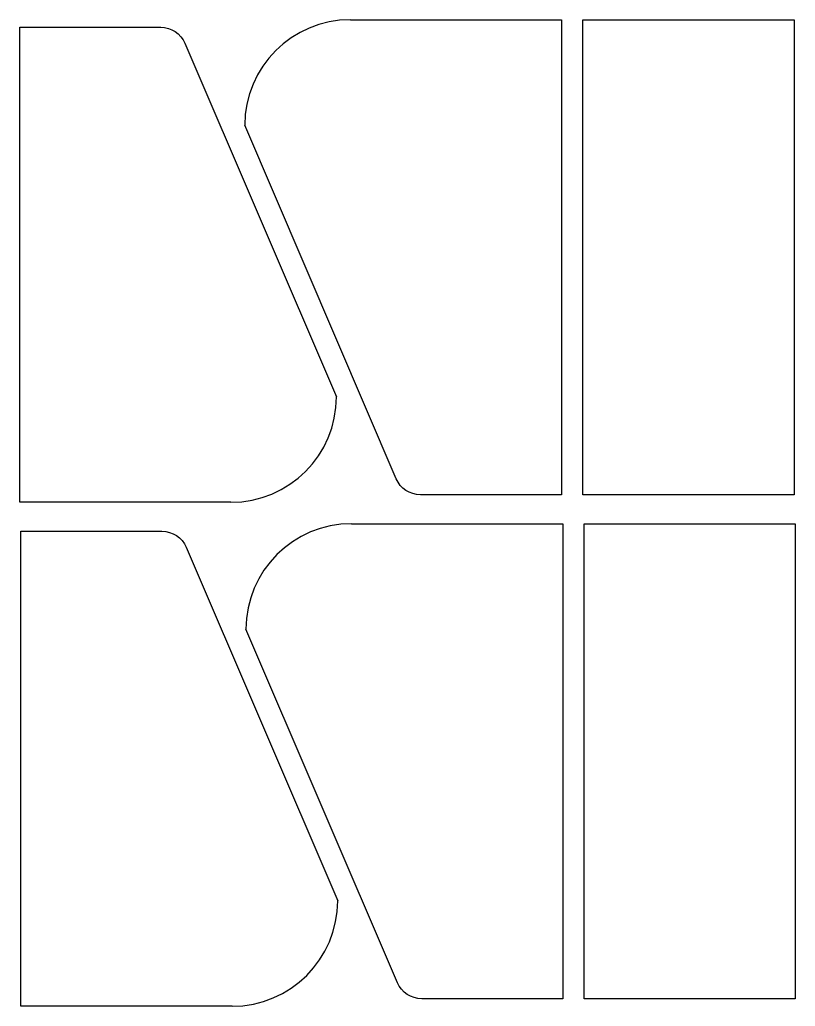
# Model space of a CAD drawing. Header units: inches. Extents: x 59.49 to 63.16, y -27.12 to -22.45.
import ezdxf

# ---------------------------------------------------------------- set-up
doc = ezdxf.new("R2010")
doc.units = ezdxf.units.IN
doc.header["$MEASUREMENT"] = 0

msp = doc.modelspace()

# ---------------------------------------------------------------- linework, layer by layer
for points in [[(61.0562, -22.4495), (62.0562, -22.4495), (62.0562, -24.6995), (61.3886, -24.6995, -0.300021), (61.2737, -24.6237), (60.5562, -22.9495)], [(60.4905, -24.7353), (59.4905, -24.7353), (59.4905, -22.4853), (60.158, -22.4853, -0.300021), (60.2729, -22.5611), (60.9905, -24.2353)], [(61.0619, -24.8365), (62.0619, -24.8365), (62.0619, -27.0865), (61.3943, -27.0865, -0.300021), (61.2794, -27.0107), (60.5619, -25.3365)], [(60.4962, -27.1223), (59.4962, -27.1223), (59.4962, -24.8723), (60.1638, -24.8723, -0.300021), (60.2787, -24.9481), (60.9962, -26.6223)]]:
    msp.add_lwpolyline(points, format="xyb")
for points in [[(62.1576, -22.4495), (63.1576, -22.4495), (63.1576, -24.6995), (62.1576, -24.6995)], [(62.1634, -24.8365), (63.1634, -24.8365), (63.1634, -27.0865), (62.1634, -27.0865)]]:
    msp.add_lwpolyline(points, close=True)
for centre, start, end in [((61.0562, -22.9495), 90, 180), ((60.4905, -24.2353), 270, 0), ((61.0619, -25.3365), 90, 180), ((60.4962, -26.6223), 270, 0)]:
    msp.add_arc(centre, 0.5, start, end)

doc.saveas('drawing.dxf')
